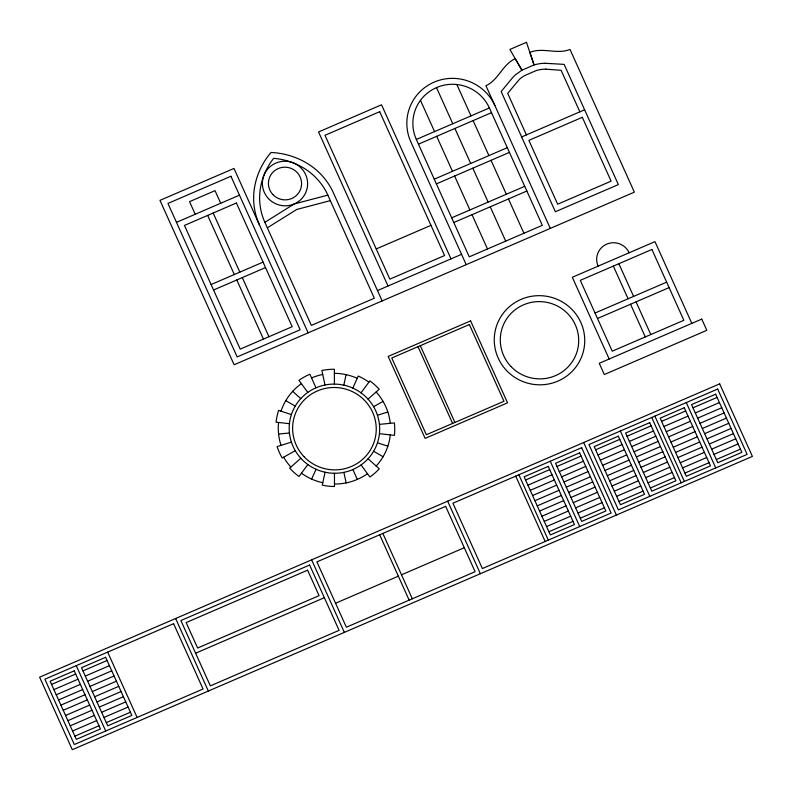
<?xml version="1.0" encoding="UTF-8"?>
<svg xmlns="http://www.w3.org/2000/svg" width="792" height="792" viewBox="0 0 792 792"><rect width="100%" height="100%" fill="white"/><g stroke="black" fill="none" stroke-linecap="round" stroke-linejoin="round"><path stroke-width="1.19" d="M325.057 472.22L322.265 485.149A58.747 57.757 14.8 0 0 334.471 486.506L334.462 473.269M343.807 385.15L346.074 374.646M311.622 479.071L316.058 469.27M352.806 388.1L358.261 376.042A58.747 57.757 14.8 0 1 368.894 382.17M307.86 464.548L299.02 476.497A60.37 59.36 14.8 0 1 289.644 468.112L300.831 458.261A45.292 44.53 14.8 0 0 377.467 442.787L387.852 446.193M361.003 392.822L369.854 380.873A60.37 59.36 14.8 0 1 379.219 389.258L368.032 399.109M264.865 222.314L294.208 203.96L327.848 195.129L374.339 298.218L311.345 325.383L264.865 222.314A60.558 59.548 14.8 0 1 259.796 202.425C258.568 186.655 263.875 170.706 273.646 158.35C289.575 159.637 305.118 166.508 316.255 178.061A60.558 59.548 14.8 0 1 327.858 195.119M267.35 227.829L296.703 209.474L330.333 200.643M295.267 450.678L282.219 458.004A60.37 59.36 14.8 0 1 277.091 446.619L291.416 442.134M373.596 406.692L383.051 401.386M176.468 222.344L239.461 195.179M416.335 139.451L489.387 107.95L542.322 225.334L469.27 256.836L416.335 139.451A40.036 39.362 14.8 0 1 436.57 87.575A40.036 39.362 14.8 0 1 489.387 107.95M418.463 144.174L491.505 112.672M521.641 136.947L584.615 109.781M434.254 179.18L507.296 147.678M436.372 183.893L509.424 152.391M211.098 284.536L263.063 262.132M213.563 289.991L265.528 267.577M376.23 248.945L430.957 225.344M451.678 217.82L524.72 186.318M453.796 222.532L526.848 191.03M377.477 290.575L461.548 254.321M595.039 313.038L666.646 282.15M597.495 318.493L669.111 287.605M51.569 684.427L75.686 674.032M82.962 670.883L107.078 660.488M525.571 480.002L549.688 469.607M556.964 466.468L581.081 456.063M595.643 449.787L619.76 439.382M627.036 436.243L651.153 425.849M661.587 421.344L685.704 410.939M692.99 407.801L717.097 397.406M53.906 689.604L78.012 679.199M85.298 676.061L109.415 665.666M527.908 485.179L552.024 474.774M559.301 471.636L583.417 461.241M597.98 454.954L622.086 444.56M629.373 441.421L653.479 431.016M663.924 426.512L688.04 416.117M695.317 412.978L719.433 402.574M56.232 694.772L80.348 684.377M87.635 681.239L111.741 670.834M530.244 490.347L554.351 479.952M561.637 476.814L585.743 466.409M600.306 460.132L624.423 449.737M631.699 446.589L655.816 436.194M666.26 431.69L690.367 421.295M697.653 418.146L721.769 407.751M58.568 699.95L82.685 689.545M89.961 686.407L114.078 676.012M532.571 495.525L556.687 485.13M563.963 481.982L588.08 471.587M602.643 465.31L626.759 454.905M634.036 451.767L658.152 441.372M668.587 436.867L692.703 426.462M699.989 423.324L724.096 412.929M60.905 705.127L85.011 694.723M92.298 691.584L116.414 681.179M534.907 500.702L559.023 490.298M566.3 487.159L590.416 476.764M604.979 470.478L629.086 460.083M636.372 456.944L660.478 446.54M670.923 442.035L695.039 431.64M702.316 428.502L726.432 418.097M63.231 710.295L87.348 699.9M94.634 696.762L118.741 686.357M195.614 653.202L324.354 597.683M537.243 505.87L561.35 495.475M568.636 492.337L592.743 481.932M607.306 475.655L631.422 465.25M638.698 462.112L662.815 451.717M673.259 447.213L697.366 436.808M704.652 433.67L728.769 423.274M65.568 715.473L89.684 705.068M96.961 701.93L121.077 691.535M539.57 511.048L563.686 500.643M570.963 497.505L595.079 487.11M609.642 480.823L633.758 470.428M641.035 467.29L665.151 456.885M675.586 452.39L699.702 441.986M706.989 438.847L731.095 428.442M335.551 603.247L398.346 576.17M401.504 574.804L464.29 547.727M67.904 720.641L92.011 710.246M99.297 707.107L123.413 696.703M541.906 516.226L566.023 505.821M573.299 502.682L597.416 492.277M611.978 486.001L636.085 475.606M643.371 472.458L667.478 462.063M677.922 457.558L702.039 447.163M709.315 444.025L733.432 433.62M70.231 725.818L94.347 715.423M101.633 712.275L125.74 701.88M544.243 521.393L568.349 510.998M575.636 507.86L599.742 497.455M614.305 491.179L638.421 480.774M645.698 477.635L669.814 467.24M680.259 462.736L704.365 452.331M711.652 449.193L735.768 438.798M72.567 730.996L96.683 720.591M103.96 717.453L128.076 707.058M546.569 526.571L570.686 516.166M577.962 513.028L602.078 502.633M616.641 496.346L640.758 485.951M648.034 482.813L672.151 472.408M682.585 467.904L706.702 457.509M713.988 454.37L738.094 443.965M74.903 736.164L99.01 725.769M106.296 722.631L130.413 712.226M548.906 531.739L573.022 521.344M580.298 518.206L604.415 507.801M618.978 501.524L643.084 491.129M650.371 487.981L674.477 477.586M684.922 473.081L709.038 462.686M716.314 459.538L740.431 449.143M377.447 415.236L387.832 411.988M278.586 434.046L289.436 433.006M379.427 424.363L394.406 422.928A60.37 59.36 14.8 0 1 394.416 435.353L379.427 433.689M545.203 63.301L564.142 64.37L618.354 184.585L555.37 211.741L501.158 91.526L510.929 79.695A46.877 46.094 14.8 0 1 512.582 77.725L512.771 77.527A37.066 36.442 14.8 0 1 515.562 74.755L521.859 70.211L534.046 64.954L526.472 42.293L509.899 49.441L521.898 70.191L515.245 58.687C502.455 64.429 498.554 80.041 485.932 85.704L550.292 228.413M545.837 69.161L561.132 70.32L579.853 111.84M289.436 423.68L276.071 422.195A58.747 57.757 14.8 0 1 278.616 410.395L291.397 414.582M285.773 400.643L295.238 406.098M373.626 451.272L383.09 456.727M292.674 391.337L300.792 398.604M368.072 458.776L379.279 468.795A60.37 59.36 14.8 0 1 369.913 477.031L361.053 464.953M307.811 392.416L298.95 380.338A60.37 59.36 14.8 0 1 309.87 374.21L316.008 387.823M691.822 323.374L654.964 241.639L572.319 277.279L609.177 359.014M686.278 402.574L715.74 467.914M618.859 263.716L633.6 296.406M636.055 301.861L650.796 334.551M613.345 266.092L628.086 298.782M630.541 304.237L645.282 336.927M654.885 416.117L684.347 481.447M526.403 134.887L507.682 93.367L519.542 79.2A37.63 36.996 14.8 0 1 524.611 75.586L536.283 70.537A34.917 34.333 14.8 0 1 545.837 69.112M651.727 417.483L681.189 482.813M620.334 431.016L649.796 496.346M456.855 84.526L470.993 115.879M473.121 120.592L488.912 155.598M491.04 160.321L506.335 194.248M508.464 198.96L523.928 233.264M436.491 87.615L452.786 123.74M454.905 128.452L470.695 163.459M472.824 168.171L488.12 202.099M490.248 206.821L505.712 241.124M583.674 442.53L616.384 515.057M420.463 100.327L434.57 131.591M436.689 136.313L452.48 171.32M454.608 176.032L469.903 209.959M472.032 214.672L487.496 248.975M466.221 264.667L410.82 141.827A46.075 45.302 14.8 0 1 434.115 82.13A46.075 45.302 14.8 0 1 494.891 105.574M550.262 461.241L579.724 526.571M451.004 258.865L381.536 104.801L318.542 131.967L388.021 286.031M518.869 474.774L548.331 540.114M515.711 476.14L545.173 541.471M420.314 345.688L454.915 422.433M418.008 346.678L452.618 423.423M382.15 300.93L333.363 192.743A65.696 64.597 14.8 0 0 323.849 177.636C310.91 162.103 291.03 153.341 270.993 152.47C258.133 167.498 251.331 187.912 254.351 207.623A65.686 64.588 14.8 0 0 259.35 224.69M447.658 501.188L480.368 573.725M308.128 332.848L233.986 168.439L159.974 200.356L234.115 364.765L634.362 192.149L570.002 49.441C557.103 54.737 542.916 47.025 529.838 52.391L534.085 64.944A39.798 39.125 14.8 0 1 545.203 63.261M382.853 533.442L412.315 598.772M352.866 469.557L357.311 479.417M379.685 534.798L409.147 600.128M220.711 203.267L215.028 190.654L189.535 201.653L195.218 214.256M213.177 213.028L239.837 272.141M242.303 277.596L268.953 336.719M207.672 215.404L234.323 274.527M236.788 279.972L263.449 339.095M311.632 559.845L344.342 632.382M175.616 618.512L208.326 691.04M107.653 652.123L137.115 717.453M76.26 665.656L105.722 730.996M377.467 442.787A45.292 44.53 14.8 0 0 324.997 385.001L321.859 370.458A60.37 59.36 14.8 0 1 334.392 369.26L334.402 384.1M343.867 472.369L346.144 482.902M300.831 458.261A45.292 44.53 14.8 0 1 324.997 385.001M290.852 467.042A58.747 57.757 14.8 0 1 283.635 457.212M390.288 434.897A56.222 55.282 14.8 0 1 376.19 466.033M367.468 473.705A56.222 55.282 14.8 0 1 334.471 484.031M322.79 482.734A56.222 55.282 14.8 0 1 301.455 473.21M281.031 445.381A56.222 55.282 14.8 0 1 278.576 422.473M281.012 411.177A56.222 55.282 14.8 0 1 301.396 383.665M311.553 377.952A56.222 55.282 14.8 0 1 322.72 374.467M334.392 373.339A56.222 55.282 14.8 0 1 357.242 378.299M376.141 391.971A56.222 55.282 14.8 0 1 390.288 423.324M598.138 266.142A16.988 16.701 14.8 0 1 606.731 244.124A16.988 16.701 14.8 0 1 629.145 252.767M379.705 111.692L324.977 135.293L389.842 279.14L444.579 255.539L379.705 111.692M230.937 176.27L167.944 203.435L237.164 356.945L300.158 329.769L230.937 176.27M236.412 203.009L184.437 225.423L240.214 349.114L292.189 326.7L236.412 203.009M582.318 117.315L528.878 140.362L557.667 204.207L611.107 181.16L582.318 117.315M470.596 320.889L388.179 356.43L425.136 438.382L507.553 402.841L470.596 320.889M469.359 324.532L391.763 357.994L426.373 434.739L503.969 401.277L469.359 324.532M651.905 249.46L580.298 280.348L612.236 351.183L683.852 320.295L651.905 249.46M701.752 319.087L599.247 363.29L604.316 374.537L706.82 330.323L701.752 319.087M719.69 383.863L39.6 677.17L72.31 749.707L752.4 456.4L719.69 383.863M173.596 623.68L44.867 679.199L74.329 744.529L203.059 689.01L173.596 623.68M309.623 565.023L180.883 620.542L210.345 685.872L339.085 630.353L309.623 565.023M445.639 506.355L316.899 561.874L346.361 627.214L475.101 571.695L445.639 506.355M581.655 447.698L452.915 503.217L482.377 568.547L611.117 513.028L581.655 447.698M717.671 389.04L588.941 444.56L618.404 509.89L747.133 454.37L717.671 389.04M74.24 670.834L50.124 681.229L76.339 739.362L100.455 728.967L74.24 670.834M105.633 657.291L81.526 667.696L107.742 725.818L131.848 715.423L105.633 657.291M307.603 570.191L186.15 622.571L197.634 648.034L319.087 595.653L307.603 570.191M548.242 466.409L524.136 476.804L550.341 534.937L574.457 524.542L548.242 466.409M579.635 452.866L555.529 463.27L581.744 521.403L605.85 510.998L579.635 452.866M618.314 436.184L594.198 446.589L620.413 504.722L644.53 494.317L618.314 436.184M649.707 422.651L625.591 433.046L651.806 491.179L675.923 480.784L649.707 422.651M684.258 407.751L660.152 418.146L686.367 476.279L710.473 465.874L684.258 407.751M715.661 394.208L691.545 404.603L717.76 462.736L741.876 452.341L715.661 394.208M303.92 456.598A41.857 41.154 14.8 0 0 374.448 440.976A41.857 41.154 14.8 0 0 324.938 388.486A41.857 41.154 14.8 0 0 303.92 456.598M510.889 366.419A39.253 38.59 14.8 0 0 577.022 351.767A39.253 38.59 14.8 0 0 530.591 302.544A39.253 38.59 14.8 0 0 510.889 366.419M506.484 370.448A45.292 44.53 14.8 0 0 582.793 353.539A45.292 44.53 14.8 0 0 529.224 296.743A45.292 44.53 14.8 0 0 506.484 370.448M272.874 194.575A16.602 16.325 14.8 0 0 300.861 188.427A16.602 16.325 14.8 0 0 281.259 167.577A16.602 16.325 14.8 0 0 272.874 194.575M268.468 198.604A22.641 22.265 14.8 0 0 306.633 190.209A22.641 22.265 14.8 0 0 279.903 161.776A22.641 22.265 14.8 0 0 268.468 198.604"/></g></svg>
